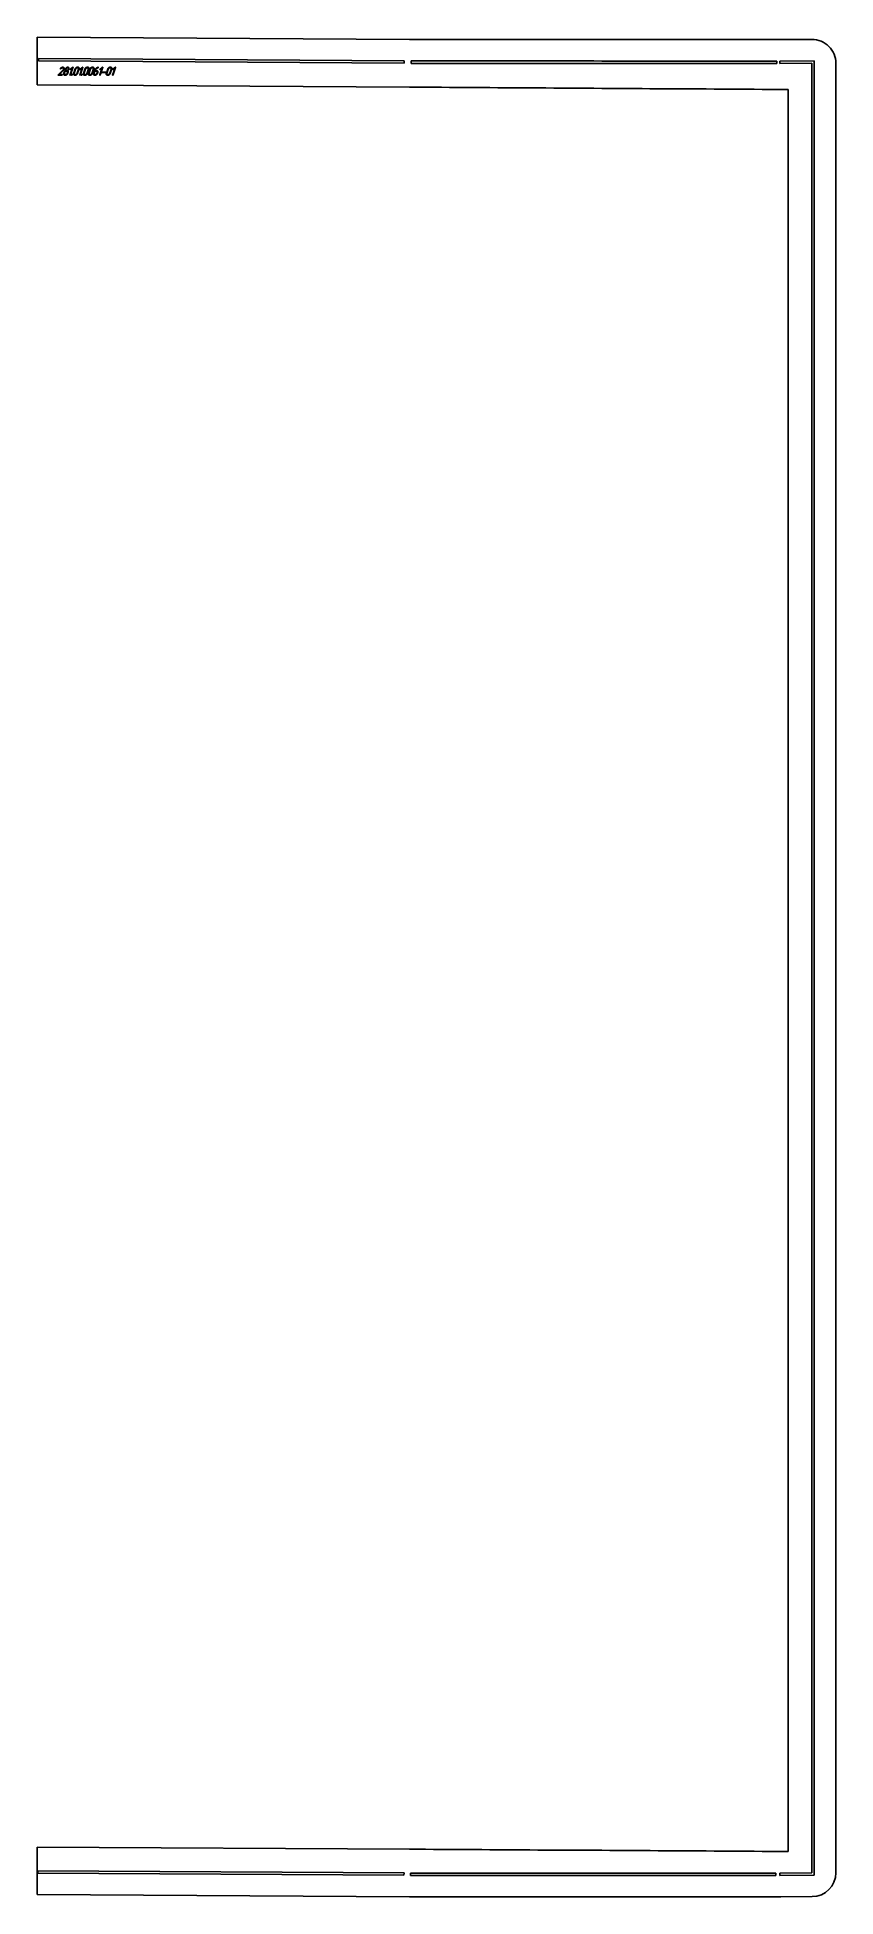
# Model space of a CAD drawing. Header units: millimetres. Extents: x 1062 to 2069, y 51 to 2396.
import ezdxf

# ---------------------------------------------------------------- set-up
doc = ezdxf.new("R2010")
doc.units = ezdxf.units.MM
doc.linetypes.add('K5LT_BASIC', pattern=[0])
doc.layers.add('Engraving', color=7, linetype='Continuous')

msp = doc.modelspace()

# ---------------------------------------------------------------- linework, layer by layer
at = {"color": 143, "linetype": 'K5LT_BASIC', "lineweight": 25, "true_color": 0x33acca}
for p, q in [((1061.9, 2395.8), (1531.6, 2392.8)), ((1061.9, 2365.8), (1061.9, 2395.8)), ((1531.6, 2392.8), (1541.7, 2392.8)), ((1541.7, 2392.8), (1551.8, 2392.8)), ((1541.7, 2392.8), (1541.7, 2392.8)), ((1551.8, 2392.8), (1561.9, 2392.8)), ((1551.8, 2392.8), (1551.8, 2392.8)), ((1561.9, 2392.8), (1572, 2392.8)), ((1572, 2392.8), (1582.1, 2392.8)), ((1996.6, 2392.7), (1582.1, 2392.8)), ((1996.6, 2392.7), (2039, 2392.9)), ((1996.6, 2392.7), (1996.6, 2392.7)), ((1061.9, 2335.8), (1061.9, 2365.8)), ((2069.2, 81.1), (2069.2, 2362.9)), ((1531.6, 2332.8), (1061.9, 2335.8)), ((1531.6, 2332.8), (1531.6, 2332.8)), ((1541.7, 2332.8), (1531.6, 2332.8)), ((1551.8, 2332.7), (1541.7, 2332.8)), ((1541.7, 2332.8), (1541.7, 2332.8)), ((1561.9, 2332.7), (1551.8, 2332.7)), ((1551.8, 2332.7), (1551.8, 2332.7)), ((1561.9, 2332.7), (1561.9, 2332.7)), ((1572, 2332.6), (1561.9, 2332.7)), ((1572, 2332.6), (1572, 2332.6)), ((1582.1, 2332.5), (1572, 2332.6)), ((1582.1, 2332.5), (1582.1, 2332.5)), ((1592.2, 2332.5), (1582.1, 2332.5)), ((1592.2, 2332.5), (1592.2, 2332.5)), ((1602.3, 2332.4), (1592.2, 2332.5)), ((1602.3, 2332.4), (1602.3, 2332.4)), ((1612.4, 2332.3), (1602.3, 2332.4)), ((1622.5, 2332.3), (1612.4, 2332.3)), ((1612.4, 2332.3), (1612.4, 2332.3)), ((1622.5, 2332.3), (1622.6, 2332.3)), ((1632.6, 2332.2), (1622.6, 2332.3)), ((1632.6, 2332.2), (1632.7, 2332.2)), ((1642.8, 2332.1), (1632.7, 2332.2)), ((1642.8, 2332.1), (1642.8, 2332.1)), ((1652.9, 2332.1), (1642.8, 2332.1)), ((1652.9, 2332.1), (1652.9, 2332.1)), ((1663, 2332), (1652.9, 2332.1)), ((1663, 2332), (1663, 2332)), ((1673.1, 2331.9), (1663, 2332)), ((1683.2, 2331.9), (1673.1, 2331.9)), ((1673.1, 2331.9), (1673.1, 2331.9)), ((1693.3, 2331.8), (1683.2, 2331.9)), ((1683.2, 2331.9), (1683.2, 2331.9)), ((1693.3, 2331.8), (1693.3, 2331.8)), ((1703.4, 2331.8), (1693.3, 2331.8)), ((1713.5, 2331.7), (1703.4, 2331.8)), ((1703.4, 2331.8), (1703.4, 2331.8)), ((1713.5, 2331.7), (1713.5, 2331.7)), ((1723.6, 2331.6), (1713.5, 2331.7)), ((1723.6, 2331.6), (1723.7, 2331.6)), ((1733.7, 2331.6), (1723.7, 2331.6)), ((1733.7, 2331.6), (1733.8, 2331.6)), ((1743.9, 2331.5), (1733.8, 2331.6)), ((1743.9, 2331.5), (1743.9, 2331.5)), ((1754, 2331.4), (1743.9, 2331.5)), ((1764.1, 2331.4), (1754, 2331.4)), ((1754, 2331.4), (1754, 2331.4)), ((1764.1, 2331.4), (1764.1, 2331.4)), ((1774.2, 2331.3), (1764.1, 2331.4)), ((1784.3, 2331.2), (1774.2, 2331.3)), ((1774.2, 2331.3), (1774.2, 2331.3)), ((1794.4, 2331.2), (1784.3, 2331.2)), ((1784.3, 2331.2), (1784.3, 2331.2)), ((1794.4, 2331.2), (1794.4, 2331.2)), ((1804.5, 2331.1), (1794.4, 2331.2)), ((1814.6, 2331.1), (1804.5, 2331.1)), ((1804.5, 2331.1), (1804.5, 2331.1)), ((1824.7, 2331), (1814.6, 2331.1)), ((1814.6, 2331.1), (1814.6, 2331.1)), ((1824.7, 2331), (1824.8, 2331)), ((1834.8, 2330.9), (1824.8, 2331)), ((1834.8, 2330.9), (1834.9, 2330.9)), ((1845, 2330.9), (1834.9, 2330.9)), ((1845, 2330.9), (1845, 2330.9)), ((1855.1, 2330.8), (1845, 2330.9)), ((1865.2, 2330.7), (1855.1, 2330.8)), ((1855.1, 2330.8), (1855.1, 2330.8)), ((1865.2, 2330.7), (1865.2, 2330.7)), ((1875.3, 2330.7), (1865.2, 2330.7)), ((1875.3, 2330.7), (1875.3, 2330.7)), ((1885.4, 2330.6), (1875.3, 2330.7)), ((1885.4, 2330.6), (1885.4, 2330.6)), ((1895.5, 2330.5), (1885.4, 2330.6)), ((1895.5, 2330.5), (1895.5, 2330.5)), ((1905.6, 2330.5), (1895.5, 2330.5)), ((1915.7, 2330.4), (1905.6, 2330.5)), ((1905.6, 2330.5), (1905.6, 2330.5)), ((1925.8, 2330.3), (1915.7, 2330.4)), ((1915.7, 2330.4), (1915.7, 2330.4)), ((1925.8, 2330.3), (1925.9, 2330.3)), ((1935.9, 2330.3), (1925.9, 2330.3)), ((1935.9, 2330.3), (1936, 2330.3)), ((1946.1, 2330.2), (1936, 2330.3)), ((1946.1, 2330.2), (1946.1, 2330.2)), ((1956.2, 2330.2), (1946.1, 2330.2)), ((1956.2, 2330.2), (1956.2, 2330.2)), ((1966.3, 2330.1), (1956.2, 2330.2)), ((1976.4, 2330), (1966.3, 2330.1)), ((1966.3, 2330.1), (1966.3, 2330.1)), ((1976.4, 2330), (1976.4, 2330)), ((1986.5, 2330), (1976.4, 2330)), ((1996.6, 2329.9), (1986.5, 2330)), ((1986.5, 2330), (1986.5, 2330)), ((1996.6, 2329.9), (1996.6, 2329.9)), ((2009.2, 2329.8), (1996.6, 2329.9)), ((2009.2, 108.1), (2009.2, 2329.8)), ((1061.9, 113.7), (1531.6, 110.9)), ((1061.9, 83.7), (1061.9, 113.7)), ((1531.6, 110.9), (1531.6, 110.9)), ((1531.6, 110.9), (1541.7, 110.9)), ((1541.7, 110.9), (1551.8, 110.8)), ((1541.7, 110.9), (1541.7, 110.9)), ((1551.8, 110.8), (1551.8, 110.8)), ((1551.8, 110.8), (1561.9, 110.7)), ((1561.9, 110.7), (1572, 110.7)), ((1561.9, 110.7), (1561.9, 110.7)), ((1572, 110.7), (1572, 110.7)), ((1572, 110.7), (1582.1, 110.6)), ((1582.1, 110.6), (1592.2, 110.6)), ((1582.1, 110.6), (1582.1, 110.6)), ((1592.2, 110.6), (1602.3, 110.5)), ((1592.2, 110.6), (1592.2, 110.6)), ((1602.3, 110.5), (1612.4, 110.4)), ((1602.3, 110.5), (1602.3, 110.5)), ((1612.4, 110.4), (1622.5, 110.4)), ((1612.4, 110.4), (1612.4, 110.4)), ((1622.6, 110.4), (1622.5, 110.4)), ((1622.6, 110.4), (1632.6, 110.3)), ((1632.7, 110.3), (1632.6, 110.3)), ((1632.7, 110.3), (1642.8, 110.3)), ((1642.8, 110.3), (1652.9, 110.2)), ((1642.8, 110.3), (1642.8, 110.3)), ((1652.9, 110.2), (1652.9, 110.2)), ((1652.9, 110.2), (1663, 110.1)), ((1663, 110.1), (1673.1, 110.1)), ((1663, 110.1), (1663, 110.1)), ((1673.1, 110.1), (1683.2, 110)), ((1673.1, 110.1), (1673.1, 110.1)), ((1683.2, 110), (1683.2, 110)), ((1683.2, 110), (1693.3, 109.9)), ((1693.3, 109.9), (1693.3, 109.9)), ((1693.3, 109.9), (1703.4, 109.9)), ((1703.4, 109.9), (1713.5, 109.8)), ((1703.4, 109.9), (1703.4, 109.9)), ((1713.5, 109.8), (1713.5, 109.8)), ((1713.5, 109.8), (1723.6, 109.8)), ((1723.7, 109.8), (1723.6, 109.8)), ((1723.7, 109.8), (1733.7, 109.7)), ((1733.8, 109.7), (1733.7, 109.7)), ((1733.8, 109.7), (1743.9, 109.6)), ((1743.9, 109.6), (1743.9, 109.6)), ((1743.9, 109.6), (1754, 109.6)), ((1754, 109.6), (1764.1, 109.5)), ((1754, 109.6), (1754, 109.6)), ((1764.1, 109.5), (1774.2, 109.5)), ((1764.1, 109.5), (1764.1, 109.5)), ((1774.2, 109.5), (1774.2, 109.5)), ((1774.2, 109.5), (1784.3, 109.4)), ((1784.3, 109.4), (1784.3, 109.4)), ((1784.3, 109.4), (1794.4, 109.3)), ((1794.4, 109.3), (1804.5, 109.3)), ((1794.4, 109.3), (1794.4, 109.3)), ((1804.5, 109.3), (1804.5, 109.3)), ((1804.5, 109.3), (1814.6, 109.2)), ((1814.6, 109.2), (1824.7, 109.2)), ((1814.6, 109.2), (1814.6, 109.2)), ((1824.8, 109.2), (1824.7, 109.2)), ((1824.8, 109.2), (1834.8, 109.1)), ((1834.9, 109.1), (1834.8, 109.1)), ((1834.9, 109.1), (1845, 109)), ((1845, 109), (1855.1, 109)), ((1845, 109), (1845, 109)), ((1855.1, 109), (1855.1, 109)), ((1855.1, 109), (1865.2, 108.9)), ((1865.2, 108.9), (1865.2, 108.9)), ((1865.2, 108.9), (1875.3, 108.9)), ((1875.3, 108.9), (1875.3, 108.9)), ((1875.3, 108.9), (1885.4, 108.8)), ((1885.4, 108.8), (1885.4, 108.8)), ((1885.4, 108.8), (1895.5, 108.7)), ((1895.5, 108.7), (1905.6, 108.7)), ((1895.5, 108.7), (1895.5, 108.7)), ((1905.6, 108.7), (1905.6, 108.7)), ((1905.6, 108.7), (1915.7, 108.6)), ((1915.7, 108.6), (1925.8, 108.6)), ((1915.7, 108.6), (1915.7, 108.6)), ((1925.9, 108.6), (1925.8, 108.6)), ((1925.9, 108.6), (1935.9, 108.5)), ((1936, 108.5), (1935.9, 108.5)), ((1936, 108.5), (1946.1, 108.4)), ((1946.1, 108.4), (1956.2, 108.4)), ((1946.1, 108.4), (1946.1, 108.4)), ((1956.2, 108.4), (1966.3, 108.3)), ((1956.2, 108.4), (1956.2, 108.4)), ((1966.3, 108.3), (1966.3, 108.3)), ((1966.3, 108.3), (1976.4, 108.2)), ((1976.4, 108.2), (1976.4, 108.2)), ((1976.4, 108.2), (1986.5, 108.2)), ((1986.5, 108.2), (1996.6, 108.1)), ((1986.5, 108.2), (1986.5, 108.2)), ((1996.6, 108.1), (1996.6, 108.1)), ((1996.6, 108.1), (2009.2, 108.1)), ((1061.9, 53.7), (1061.9, 83.7)), ((1531.6, 50.9), (1061.9, 53.7)), ((1531.6, 50.9), (1531.6, 50.9)), ((1541.7, 50.9), (1531.6, 50.9)), ((1531.6, 50.9), (1531.6, 50.9)), ((1541.7, 50.9), (1541.7, 50.9)), ((1551.8, 50.9), (1541.7, 50.9)), ((1561.9, 50.9), (1551.8, 50.9)), ((1551.8, 50.9), (1551.8, 50.9)), ((1561.9, 50.9), (1561.9, 50.9)), ((1572, 50.9), (1561.9, 50.9)), ((1572, 50.9), (1572, 50.9)), ((1582.1, 50.9), (1572, 50.9)), ((1582.1, 50.9), (1582.1, 50.9)), ((1592.2, 50.9), (1582.1, 50.9)), ((1602.3, 50.9), (1592.2, 50.9)), ((1592.2, 50.9), (1592.2, 50.9)), ((1602.3, 50.9), (1602.3, 50.9)), ((1612.4, 50.9), (1602.3, 50.9)), ((1622.5, 50.9), (1612.4, 50.9)), ((1612.4, 50.9), (1612.4, 50.9)), ((1622.6, 50.9), (1622.5, 50.9)), ((1632.6, 50.9), (1622.6, 50.9)), ((1632.7, 50.9), (1632.6, 50.9)), ((1642.8, 50.9), (1632.7, 50.9)), ((1652.9, 50.9), (1642.8, 50.9)), ((1642.8, 50.9), (1642.8, 50.9)), ((1663, 50.9), (1652.9, 50.9)), ((1652.9, 50.9), (1652.9, 50.9)), ((1663, 50.9), (1663, 50.9)), ((1673.1, 50.9), (1663, 50.9)), ((1673.1, 50.9), (1673.1, 50.9)), ((1683.2, 50.9), (1673.1, 50.9)), ((1693.3, 50.9), (1683.2, 50.9)), ((1683.2, 50.9), (1683.2, 50.9)), ((1693.3, 50.9), (1693.3, 50.9)), ((1703.4, 50.9), (1693.3, 50.9)), ((1713.5, 50.9), (1703.4, 50.9)), ((1703.4, 50.9), (1703.4, 50.9)), ((1713.5, 50.9), (1713.5, 50.9)), ((1723.6, 50.9), (1713.5, 50.9)), ((1723.7, 50.9), (1723.6, 50.9)), ((1733.7, 50.9), (1723.7, 50.9)), ((1733.8, 50.9), (1733.7, 50.9)), ((1743.9, 50.9), (1733.8, 50.9)), ((1754, 50.9), (1743.9, 50.9)), ((1743.9, 50.9), (1743.9, 50.9)), ((1754, 50.9), (1754, 50.9)), ((1764.1, 50.9), (1754, 50.9)), ((1764.1, 50.9), (1764.1, 50.9)), ((1774.2, 50.9), (1764.1, 50.9)), ((1784.3, 50.9), (1774.2, 50.9)), ((1774.2, 50.9), (1774.2, 50.9)), ((1784.3, 50.9), (1784.3, 50.9)), ((1794.4, 50.9), (1784.3, 50.9)), ((1804.5, 50.9), (1794.4, 50.9)), ((1794.4, 50.9), (1794.4, 50.9)), ((1804.5, 50.9), (1804.5, 50.9)), ((1814.6, 50.9), (1804.5, 50.9)), ((1814.6, 50.9), (1814.6, 50.9)), ((1824.7, 50.9), (1814.6, 50.9)), ((1824.8, 50.9), (1824.7, 50.9)), ((1834.8, 50.9), (1824.8, 50.9)), ((1834.9, 50.9), (1834.8, 50.9)), ((1845, 50.9), (1834.9, 50.9)), ((1845, 50.9), (1845, 50.9)), ((1855.1, 50.9), (1845, 50.9)), ((1865.2, 50.9), (1855.1, 50.9)), ((1855.1, 50.9), (1855.1, 50.9)), ((1875.3, 50.9), (1865.2, 50.9)), ((1865.2, 50.9), (1865.2, 50.9)), ((1875.3, 50.9), (1875.3, 50.9)), ((1885.4, 50.9), (1875.3, 50.9)), ((1895.5, 50.9), (1885.4, 50.9)), ((1885.4, 50.9), (1885.4, 50.9)), ((1905.6, 50.9), (1895.5, 50.9)), ((1895.5, 50.9), (1895.5, 50.9)), ((1915.7, 50.9), (1905.6, 50.9)), ((1905.6, 50.9), (1905.6, 50.9)), ((1925.8, 50.9), (1915.7, 50.9)), ((1915.7, 50.9), (1915.7, 50.9)), ((1925.9, 50.9), (1925.8, 50.9)), ((1935.9, 50.9), (1925.9, 50.9)), ((1936, 50.9), (1935.9, 50.9)), ((1946.1, 50.9), (1936, 50.9)), ((1956.2, 50.9), (1946.1, 50.9)), ((1946.1, 50.9), (1946.1, 50.9)), ((1966.3, 50.9), (1956.2, 50.9)), ((1956.2, 50.9), (1956.2, 50.9)), ((1976.4, 50.9), (1966.3, 50.9)), ((1966.3, 50.9), (1966.3, 50.9)), ((1986.5, 50.9), (1976.4, 50.9)), ((1976.4, 50.9), (1976.4, 50.9)), ((1986.5, 50.9), (1986.5, 50.9)), ((1996.6, 50.9), (1986.5, 50.9)), ((1998.9, 50.9), (1996.6, 50.9)), ((1996.6, 50.9), (1996.6, 50.9)), ((1999.7, 50.9), (1998.9, 50.9)), ((2039.3, 51.1), (1999.7, 50.9))]:
    msp.add_line(p, q, dxfattribs=at)
for centre, major_axis, start_param, end_param in [((2039.2, 2362.9), (0, 30), 4.712389, 6.288726), ((2039.2, 81.1), (0, -30), 0.005869, 1.570796)]:
    msp.add_ellipse(centre, major_axis=major_axis, ratio=0.999999, start_param=start_param, end_param=end_param, dxfattribs=at)
at = {"layer": 'Engraving', "color": 143, "linetype": 'K5LT_BASIC', "lineweight": 25, "true_color": 0x33acca}
for p, q in [((1524.6, 2365.9), (1063.4, 2368.8)), ((1063.4, 2368.8), (1063.4, 2365.8)), ((1063.4, 2365.8), (1524.6, 2362.9)), ((1524.6, 2362.9), (1524.6, 2365.9)), ((1533.6, 2365.8), (1533.6, 2362.8)), ((1533.6, 2365.8), (1541.7, 2365.8)), ((1533.6, 2362.8), (1541.7, 2362.8)), ((1533.6, 2362.8), (1533.6, 2362.8)), ((1551.8, 2365.8), (1541.7, 2365.8)), ((1541.7, 2365.8), (1541.7, 2365.8)), ((1541.7, 2362.8), (1551.8, 2362.8)), ((1541.7, 2362.8), (1541.7, 2362.8)), ((1551.8, 2365.8), (1551.8, 2365.8)), ((1561.9, 2365.8), (1551.8, 2365.8)), ((1551.8, 2362.8), (1561.9, 2362.8)), ((1551.8, 2362.8), (1551.8, 2362.8)), ((1561.9, 2365.8), (1561.9, 2365.8)), ((1572, 2365.8), (1561.9, 2365.8)), ((1561.9, 2362.8), (1572, 2362.8)), ((1561.9, 2362.8), (1561.9, 2362.8)), ((1572, 2365.8), (1572, 2365.8)), ((1582.1, 2365.8), (1572, 2365.8)), ((1572, 2362.8), (1582.1, 2362.8)), ((1572, 2362.8), (1572, 2362.8)), ((1592.2, 2365.8), (1582.1, 2365.8)), ((1582.1, 2365.8), (1582.1, 2365.8)), ((1582.1, 2362.8), (1582.1, 2362.8)), ((1592.2, 2362.8), (1582.1, 2362.8)), ((1592.2, 2365.8), (1592.2, 2365.8)), ((1602.3, 2365.8), (1592.2, 2365.8)), ((1592.2, 2362.8), (1602.3, 2362.8)), ((1602.3, 2365.8), (1602.3, 2365.8)), ((1612.4, 2365.8), (1602.3, 2365.8)), ((1602.3, 2362.8), (1612.4, 2362.8)), ((1612.4, 2365.8), (1612.4, 2365.8)), ((1622.5, 2365.8), (1612.4, 2365.8)), ((1612.4, 2362.8), (1622.5, 2362.8)), ((1612.4, 2362.8), (1612.4, 2362.8)), ((1622.5, 2365.8), (1622.6, 2365.8)), ((1622.6, 2362.8), (1622.5, 2362.8)), ((1632.6, 2365.8), (1622.6, 2365.8)), ((1622.6, 2362.8), (1632.7, 2362.8)), ((1632.6, 2365.8), (1632.7, 2365.8)), ((1642.8, 2365.8), (1632.7, 2365.8)), ((1632.7, 2362.8), (1642.8, 2362.8)), ((1652.9, 2365.8), (1642.8, 2365.8)), ((1642.8, 2365.8), (1642.8, 2365.8)), ((1642.8, 2362.8), (1652.9, 2362.8)), ((1642.8, 2362.8), (1642.8, 2362.8)), ((1652.9, 2365.8), (1652.9, 2365.8)), ((1663, 2365.8), (1652.9, 2365.8)), ((1652.9, 2362.8), (1663, 2362.8)), ((1652.9, 2362.8), (1652.9, 2362.8)), ((1663, 2365.8), (1663, 2365.8)), ((1673.1, 2365.8), (1663, 2365.8)), ((1663, 2362.8), (1673.1, 2362.8)), ((1663, 2362.8), (1663, 2362.8)), ((1683.2, 2365.8), (1673.1, 2365.8)), ((1673.1, 2365.8), (1673.1, 2365.8)), ((1683.2, 2362.8), (1673.1, 2362.8)), ((1683.2, 2365.8), (1683.2, 2365.8)), ((1693.3, 2365.8), (1683.2, 2365.8)), ((1683.2, 2362.8), (1693.3, 2362.8)), ((1703.4, 2365.8), (1693.3, 2365.8)), ((1693.3, 2365.8), (1693.3, 2365.8)), ((1693.3, 2362.8), (1703.4, 2362.8)), ((1703.4, 2365.8), (1703.4, 2365.8)), ((1713.5, 2365.8), (1703.4, 2365.8)), ((1703.4, 2362.8), (1713.5, 2362.8)), ((1703.4, 2362.8), (1703.4, 2362.8)), ((1723.6, 2365.8), (1713.5, 2365.8)), ((1713.5, 2365.8), (1713.5, 2365.8)), ((1713.5, 2362.8), (1723.6, 2362.8)), ((1713.5, 2362.8), (1713.5, 2362.8)), ((1723.6, 2365.8), (1723.7, 2365.8)), ((1723.7, 2362.8), (1723.6, 2362.8)), ((1733.7, 2365.8), (1723.7, 2365.8)), ((1723.7, 2362.8), (1733.7, 2362.8)), ((1733.7, 2365.8), (1733.8, 2365.8)), ((1733.8, 2362.8), (1733.7, 2362.8)), ((1743.9, 2365.8), (1733.8, 2365.8)), ((1733.8, 2362.8), (1743.9, 2362.8)), ((1754, 2365.8), (1743.9, 2365.8)), ((1743.9, 2365.8), (1743.9, 2365.8)), ((1743.9, 2362.8), (1754, 2362.8)), ((1743.9, 2362.8), (1743.9, 2362.8)), ((1754, 2365.8), (1754, 2365.8)), ((1764.1, 2365.8), (1754, 2365.8)), ((1754, 2362.8), (1754, 2362.8)), ((1754, 2362.8), (1764.1, 2362.8)), ((1774.2, 2365.7), (1764.1, 2365.8)), ((1764.1, 2365.8), (1764.1, 2365.8)), ((1764.1, 2362.8), (1774.2, 2362.7)), ((1764.1, 2362.8), (1764.1, 2362.8)), ((1774.2, 2365.7), (1774.2, 2365.7)), ((1784.3, 2365.7), (1774.2, 2365.7)), ((1774.2, 2362.7), (1784.3, 2362.7)), ((1794.4, 2365.7), (1784.3, 2365.7)), ((1784.3, 2365.7), (1784.3, 2365.7)), ((1784.3, 2362.7), (1794.4, 2362.7)), ((1784.3, 2362.7), (1784.3, 2362.7)), ((1794.4, 2365.7), (1794.4, 2365.7)), ((1804.5, 2365.7), (1794.4, 2365.7)), ((1794.4, 2362.7), (1804.5, 2362.7)), ((1794.4, 2362.7), (1794.4, 2362.7)), ((1804.5, 2365.7), (1804.5, 2365.7)), ((1814.6, 2365.7), (1804.5, 2365.7)), ((1804.5, 2362.7), (1814.6, 2362.7)), ((1804.5, 2362.7), (1804.5, 2362.7)), ((1814.6, 2365.7), (1814.6, 2365.7)), ((1824.7, 2365.7), (1814.6, 2365.7)), ((1814.6, 2362.7), (1824.7, 2362.7)), ((1814.6, 2362.7), (1814.6, 2362.7)), ((1824.7, 2365.7), (1824.8, 2365.7)), ((1824.7, 2362.7), (1824.8, 2362.7)), ((1834.8, 2365.7), (1824.8, 2365.7)), ((1824.8, 2362.7), (1834.8, 2362.7)), ((1834.8, 2365.7), (1834.9, 2365.7)), ((1834.9, 2362.7), (1834.8, 2362.7)), ((1845, 2365.7), (1834.9, 2365.7)), ((1834.9, 2362.7), (1845, 2362.7)), ((1845, 2365.7), (1845, 2365.7)), ((1855.1, 2365.7), (1845, 2365.7)), ((1845, 2362.7), (1845, 2362.7)), ((1845, 2362.7), (1855.1, 2362.7)), ((1865.2, 2365.7), (1855.1, 2365.7)), ((1855.1, 2365.7), (1855.1, 2365.7)), ((1855.1, 2362.7), (1865.2, 2362.7)), ((1855.1, 2362.7), (1855.1, 2362.7)), ((1865.2, 2365.7), (1865.2, 2365.7)), ((1875.3, 2365.7), (1865.2, 2365.7)), ((1865.2, 2362.7), (1865.2, 2362.7)), ((1865.2, 2362.7), (1875.3, 2362.7)), ((1875.3, 2365.7), (1875.3, 2365.7)), ((1885.4, 2365.7), (1875.3, 2365.7)), ((1875.3, 2362.7), (1875.3, 2362.7)), ((1875.3, 2362.7), (1885.4, 2362.7)), ((1895.5, 2365.7), (1885.4, 2365.7)), ((1885.4, 2365.7), (1885.4, 2365.7)), ((1885.4, 2362.7), (1885.4, 2362.7)), ((1885.4, 2362.7), (1895.5, 2362.7)), ((1905.6, 2365.7), (1895.5, 2365.7)), ((1895.5, 2365.7), (1895.5, 2365.7)), ((1895.5, 2362.7), (1905.6, 2362.7)), ((1895.5, 2362.7), (1895.5, 2362.7)), ((1905.6, 2365.7), (1905.6, 2365.7)), ((1915.7, 2365.7), (1905.6, 2365.7)), ((1905.6, 2362.7), (1915.7, 2362.7)), ((1905.6, 2362.7), (1905.6, 2362.7)), ((1925.8, 2365.7), (1915.7, 2365.7)), ((1915.7, 2365.7), (1915.7, 2365.7)), ((1915.7, 2362.7), (1925.8, 2362.7)), ((1915.7, 2362.7), (1915.7, 2362.7)), ((1925.8, 2365.7), (1925.9, 2365.7)), ((1925.9, 2362.7), (1925.8, 2362.7)), ((1935.9, 2365.7), (1925.9, 2365.7)), ((1925.9, 2362.7), (1935.9, 2362.7)), ((1935.9, 2365.7), (1936, 2365.7)), ((1936, 2362.7), (1935.9, 2362.7)), ((1946.1, 2365.7), (1936, 2365.7)), ((1936, 2362.7), (1946.1, 2362.7)), ((1946.1, 2365.7), (1946.1, 2365.7)), ((1956.2, 2365.7), (1946.1, 2365.7)), ((1946.1, 2362.7), (1956.2, 2362.7)), ((1946.1, 2362.7), (1946.1, 2362.7)), ((1956.2, 2365.7), (1956.2, 2365.7)), ((1966.3, 2365.7), (1956.2, 2365.7)), ((1956.2, 2362.7), (1966.3, 2362.7)), ((1956.2, 2362.7), (1956.2, 2362.7)), ((1966.3, 2365.7), (1966.3, 2365.7)), ((1976.4, 2365.7), (1966.3, 2365.7)), ((1966.3, 2362.7), (1976.4, 2362.7)), ((1966.3, 2362.7), (1966.3, 2362.7)), ((1976.4, 2365.7), (1976.4, 2365.7)), ((1986.5, 2365.7), (1976.4, 2365.7)), ((1976.4, 2362.7), (1986.5, 2362.7)), ((1976.4, 2362.7), (1976.4, 2362.7)), ((1986.5, 2365.7), (1986.5, 2365.7)), ((1994.6, 2365.7), (1986.5, 2365.7)), ((1994.6, 2362.7), (1986.5, 2362.7)), ((1986.5, 2362.7), (1986.5, 2362.7)), ((1994.6, 2362.7), (1994.6, 2365.7)), ((2041.8, 2365.9), (1998.6, 2365.7)), ((1998.6, 2365.7), (1998.6, 2362.7)), ((1998.6, 2362.7), (2038.8, 2362.9)), ((2038.8, 2362.9), (2038.8, 81.1)), ((2041.8, 78.2), (2041.8, 2365.9)), ((1524.6, 81), (1062.9, 83.7)), ((1062.9, 80.7), (1062.9, 83.7)), ((1062.9, 80.7), (1524.5, 78)), ((1524.5, 78), (1524.6, 81)), ((1532.9, 80.9), (1541.7, 80.9)), ((1532.9, 80.9), (1532.9, 77.9)), ((1532.9, 77.9), (1541.7, 77.9)), ((1541.7, 80.9), (1541.7, 80.9)), ((1551.8, 80.9), (1541.7, 80.9)), ((1541.7, 77.9), (1551.8, 77.9)), ((1551.8, 80.9), (1551.8, 80.9)), ((1561.9, 80.9), (1551.8, 80.9)), ((1551.8, 77.9), (1561.9, 77.9)), ((1572, 80.9), (1561.9, 80.9)), ((1561.9, 80.9), (1561.9, 80.9)), ((1561.9, 77.9), (1572, 77.9)), ((1572, 80.9), (1572, 80.9)), ((1582.1, 80.9), (1572, 80.9)), ((1572, 77.9), (1582.1, 77.9)), ((1572, 77.9), (1572, 77.9)), ((1582.1, 80.9), (1582.1, 80.9)), ((1592.2, 80.9), (1582.1, 80.9)), ((1582.1, 77.9), (1592.2, 77.9)), ((1582.1, 77.9), (1582.1, 77.9)), ((1602.3, 80.9), (1592.2, 80.9)), ((1592.2, 80.9), (1592.2, 80.9)), ((1592.2, 77.9), (1602.3, 77.9)), ((1592.2, 77.9), (1592.2, 77.9)), ((1602.3, 80.9), (1602.3, 80.9)), ((1612.4, 80.9), (1602.3, 80.9)), ((1602.3, 77.9), (1612.4, 77.9)), ((1602.3, 77.9), (1602.3, 77.9)), ((1612.4, 80.9), (1612.4, 80.9)), ((1622.5, 80.9), (1612.4, 80.9)), ((1612.4, 77.9), (1622.5, 77.9)), ((1612.4, 77.9), (1612.4, 77.9)), ((1622.5, 80.9), (1622.6, 80.9)), ((1622.6, 77.9), (1622.5, 77.9)), ((1632.6, 80.9), (1622.6, 80.9)), ((1622.6, 77.9), (1632.6, 77.9)), ((1632.6, 80.9), (1632.7, 80.9)), ((1632.6, 77.9), (1632.7, 77.9)), ((1642.8, 80.9), (1632.7, 80.9)), ((1632.7, 77.9), (1642.8, 77.9)), ((1642.8, 80.9), (1642.8, 80.9)), ((1652.9, 80.9), (1642.8, 80.9)), ((1642.8, 77.9), (1652.9, 77.9)), ((1642.8, 77.9), (1642.8, 77.9)), ((1663, 80.9), (1652.9, 80.9)), ((1652.9, 80.9), (1652.9, 80.9)), ((1652.9, 77.9), (1663, 77.9)), ((1652.9, 77.9), (1652.9, 77.9)), ((1663, 80.9), (1663, 80.9)), ((1673.1, 80.9), (1663, 80.9)), ((1663, 77.9), (1673.1, 77.9)), ((1663, 77.9), (1663, 77.9)), ((1683.2, 80.9), (1673.1, 80.9)), ((1673.1, 80.9), (1673.1, 80.9)), ((1673.1, 77.9), (1683.2, 77.9)), ((1673.1, 77.9), (1673.1, 77.9)), ((1693.3, 80.9), (1683.2, 80.9)), ((1683.2, 80.9), (1683.2, 80.9)), ((1683.2, 77.9), (1683.2, 77.9)), ((1683.2, 77.9), (1693.3, 77.9)), ((1703.4, 80.9), (1693.3, 80.9)), ((1693.3, 80.9), (1693.3, 80.9)), ((1693.3, 77.9), (1703.4, 77.9)), ((1693.3, 77.9), (1693.3, 77.9)), ((1703.4, 80.9), (1703.4, 80.9)), ((1713.5, 80.9), (1703.4, 80.9)), ((1703.4, 77.9), (1713.5, 77.9)), ((1703.4, 77.9), (1703.4, 77.9)), ((1723.6, 80.9), (1713.5, 80.9)), ((1713.5, 80.9), (1713.5, 80.9)), ((1713.5, 77.9), (1723.6, 77.9)), ((1713.5, 77.9), (1713.5, 77.9)), ((1723.6, 80.9), (1723.7, 80.9)), ((1723.7, 77.9), (1723.6, 77.9)), ((1733.7, 80.9), (1723.7, 80.9)), ((1723.7, 77.9), (1733.7, 77.9)), ((1733.7, 80.9), (1733.8, 80.9)), ((1733.8, 77.9), (1733.7, 77.9)), ((1743.9, 80.9), (1733.8, 80.9)), ((1733.8, 77.9), (1743.9, 77.9)), ((1743.9, 80.9), (1743.9, 80.9)), ((1754, 80.9), (1743.9, 80.9)), ((1743.9, 77.9), (1743.9, 77.9)), ((1743.9, 77.9), (1754, 77.9)), ((1764.1, 80.9), (1754, 80.9)), ((1754, 80.9), (1754, 80.9)), ((1754, 77.9), (1764.1, 77.9)), ((1754, 77.9), (1754, 77.9)), ((1764.1, 80.9), (1764.1, 80.9)), ((1774.2, 80.9), (1764.1, 80.9)), ((1764.1, 77.9), (1764.1, 77.9)), ((1764.1, 77.9), (1774.2, 77.9)), ((1784.3, 80.9), (1774.2, 80.9)), ((1774.2, 80.9), (1774.2, 80.9)), ((1774.2, 77.9), (1784.3, 77.9)), ((1774.2, 77.9), (1774.2, 77.9)), ((1794.4, 80.9), (1784.3, 80.9)), ((1784.3, 80.9), (1784.3, 80.9)), ((1784.3, 77.9), (1794.4, 77.9)), ((1784.3, 77.9), (1784.3, 77.9)), ((1804.5, 80.9), (1794.4, 80.9)), ((1794.4, 80.9), (1794.4, 80.9)), ((1794.4, 77.9), (1794.4, 77.9)), ((1794.4, 77.9), (1804.5, 77.9)), ((1814.6, 80.9), (1804.5, 80.9)), ((1804.5, 80.9), (1804.5, 80.9)), ((1804.5, 77.9), (1804.5, 77.9)), ((1804.5, 77.9), (1814.6, 77.9)), ((1824.7, 80.9), (1814.6, 80.9)), ((1814.6, 80.9), (1814.6, 80.9)), ((1814.6, 77.9), (1824.7, 77.9)), ((1814.6, 77.9), (1814.6, 77.9)), ((1824.7, 80.9), (1824.8, 80.9)), ((1824.8, 77.9), (1824.7, 77.9)), ((1834.8, 80.9), (1824.8, 80.9)), ((1824.8, 77.9), (1834.8, 77.9)), ((1834.8, 80.9), (1834.9, 80.9)), ((1834.9, 77.9), (1834.8, 77.9)), ((1845, 80.9), (1834.9, 80.9)), ((1834.9, 77.9), (1845, 77.9)), ((1855.1, 80.9), (1845, 80.9)), ((1845, 80.9), (1845, 80.9)), ((1845, 77.9), (1845, 77.9)), ((1845, 77.9), (1855.1, 77.9)), ((1855.1, 80.9), (1855.1, 80.9)), ((1865.2, 80.9), (1855.1, 80.9)), ((1855.1, 77.9), (1865.2, 77.9)), ((1855.1, 77.9), (1855.1, 77.9)), ((1875.3, 80.9), (1865.2, 80.9)), ((1865.2, 80.9), (1865.2, 80.9)), ((1865.2, 77.9), (1865.2, 77.9)), ((1865.2, 77.9), (1875.3, 77.9)), ((1885.4, 80.9), (1875.3, 80.9)), ((1875.3, 80.9), (1875.3, 80.9)), ((1875.3, 77.9), (1875.3, 77.9)), ((1875.3, 77.9), (1885.4, 77.9)), ((1895.5, 80.9), (1885.4, 80.9)), ((1885.4, 80.9), (1885.4, 80.9)), ((1885.4, 77.9), (1895.5, 77.9)), ((1885.4, 77.9), (1885.4, 77.9)), ((1905.6, 80.9), (1895.5, 80.9)), ((1895.5, 80.9), (1895.5, 80.9)), ((1895.5, 77.9), (1905.6, 77.9)), ((1895.5, 77.9), (1895.5, 77.9)), ((1915.7, 80.9), (1905.6, 80.9)), ((1905.6, 80.9), (1905.6, 80.9)), ((1905.6, 77.9), (1905.6, 77.9)), ((1905.6, 77.9), (1915.7, 77.9)), ((1915.7, 80.9), (1915.7, 80.9)), ((1925.8, 80.9), (1915.7, 80.9)), ((1915.7, 77.9), (1925.8, 77.9)), ((1915.7, 77.9), (1915.7, 77.9)), ((1925.8, 80.9), (1925.9, 80.9)), ((1925.9, 77.9), (1925.8, 77.9)), ((1935.9, 80.9), (1925.9, 80.9)), ((1925.9, 77.9), (1935.9, 77.9)), ((1935.9, 80.9), (1936, 80.9)), ((1936, 77.9), (1935.9, 77.9)), ((1946.1, 80.9), (1936, 80.9)), ((1936, 77.9), (1946.1, 77.9)), ((1956.2, 80.9), (1946.1, 80.9)), ((1946.1, 80.9), (1946.1, 80.9)), ((1946.1, 77.9), (1946.1, 77.9)), ((1946.1, 77.9), (1956.2, 77.9)), ((1966.3, 80.9), (1956.2, 80.9)), ((1956.2, 80.9), (1956.2, 80.9)), ((1956.2, 77.9), (1966.3, 77.9)), ((1956.2, 77.9), (1956.2, 77.9)), ((1966.3, 80.9), (1966.3, 80.9)), ((1976.4, 80.9), (1966.3, 80.9)), ((1966.3, 77.9), (1966.3, 77.9)), ((1966.3, 77.9), (1976.4, 77.9)), ((1986.5, 80.9), (1976.4, 80.9)), ((1976.4, 80.9), (1976.4, 80.9)), ((1976.4, 77.9), (1986.5, 77.9)), ((1976.4, 77.9), (1976.4, 77.9)), ((1986.5, 80.9), (1986.5, 80.9)), ((1993.5, 80.9), (1986.5, 80.9)), ((1993.5, 77.9), (1986.5, 77.9)), ((1986.5, 77.9), (1986.5, 77.9)), ((1993.5, 77.9), (1993.5, 80.9)), ((2038.8, 81.1), (1998.6, 80.9)), ((1998.6, 80.9), (1998.6, 77.9)), ((1998.6, 77.9), (2041.8, 78.2))]:
    msp.add_line(p, q, dxfattribs=at)
for points, knots in [([(1092.9, 2347.9), (1090.8, 2347.9), (1088.6, 2347.9), (1088.5, 2347.9), (1088.4, 2348.1), (1088.4, 2348.2), (1088.4, 2348.3), (1088.5, 2348.4), (1088.5, 2348.5), (1091.5, 2351.4), (1094.4, 2354.4), (1094.6, 2354.5), (1094.7, 2354.7), (1094.8, 2354.8), (1094.9, 2354.9), (1095, 2355.2), (1095.1, 2355.5), (1095.4, 2356.2), (1095, 2356.7), (1094.8, 2356.9), (1094.5, 2357), (1094.2, 2357.2), (1093.8, 2357.2), (1093.3, 2357.2), (1092.8, 2356.9), (1092.3, 2356.6), (1091.8, 2356), (1091.7, 2355.9), (1091.6, 2355.8), (1091.5, 2355.8), (1091.4, 2355.7), (1091.3, 2355.7), (1091.2, 2355.8), (1091.1, 2355.9), (1091.2, 2356.1), (1091.2, 2356.1), (1091.2, 2356.2), (1091.8, 2357.1), (1092.6, 2357.5), (1093.3, 2357.9), (1094, 2357.9), (1095.1, 2357.9), (1095.6, 2357.2), (1096.2, 2356.5), (1095.9, 2355.5), (1095.7, 2355.1), (1095.5, 2354.8), (1095.3, 2354.4), (1094.9, 2354), (1092.2, 2351.3), (1089.5, 2348.7), (1091.3, 2348.7), (1093.1, 2348.7), (1093.3, 2348.7), (1093.3, 2348.5), (1093.4, 2348.4), (1093.4, 2348.3), (1093.3, 2348.2), (1093.2, 2348.1), (1093.1, 2347.9), (1092.9, 2347.9)], [0, 0, 0, 3.047826, 3.047826, 3.226196, 3.226196, 3.425035, 3.425035, 3.570989, 3.570989, 9.561221, 9.561221, 9.825724, 9.825724, 10.050668, 10.050668, 10.473601, 10.473601, 11.396415, 11.396415, 11.832946, 11.832946, 12.317549, 12.317549, 13.072233, 13.072233, 14.062635, 14.062635, 14.240973, 14.240973, 14.40613, 14.40613, 14.588981, 14.588981, 14.779051, 14.779051, 14.881829, 14.881829, 16.249197, 16.249197, 17.325971, 17.325971, 18.610175, 18.610175, 19.935785, 19.935785, 20.483021, 20.483021, 21.195978, 21.195978, 26.62229, 26.62229, 29.191003, 29.191003, 29.365522, 29.365522, 29.547183, 29.547183, 29.763638, 29.763638, 30, 30, 30]), ([(1100.3, 2350.1), (1100, 2349.2), (1099.2, 2348.6), (1098.4, 2347.9), (1097.5, 2347.9), (1097.1, 2347.9), (1096.8, 2347.9), (1095.9, 2347.9), (1095.5, 2348.6), (1095, 2349.2), (1095.4, 2350.1), (1095.6, 2350.8), (1095.8, 2351.5), (1096, 2352), (1096.5, 2352.5), (1097, 2353), (1097.6, 2353.4), (1097.4, 2353.7), (1097.3, 2354.1), (1097.2, 2354.5), (1097.4, 2355), (1097.5, 2355.4), (1097.6, 2355.8), (1097.9, 2356.6), (1098.8, 2357.3), (1099.2, 2357.6), (1099.6, 2357.7), (1099.8, 2357.8), (1100, 2357.9), (1100.1, 2357.9), (1100.3, 2357.9), (1100.4, 2357.9), (1100.5, 2357.9), (1101.4, 2357.9), (1101.8, 2357.3), (1102, 2357), (1102, 2356.6), (1102, 2356.4), (1102, 2356.2), (1102, 2356.1), (1102, 2356), (1101.9, 2355.9), (1101.9, 2355.8), (1101.8, 2355.4), (1101.7, 2355), (1101.5, 2354.5), (1101.2, 2354.1), (1100.8, 2353.7), (1100.3, 2353.4), (1100.7, 2353.2), (1100.9, 2352.6), (1101, 2352.1), (1100.8, 2351.5), (1100.6, 2350.8), (1100.3, 2350.1)], [0, 0, 0, 1.873598, 1.873598, 3.69261, 3.69261, 4.386884, 4.386884, 5.818535, 5.818535, 7.364988, 7.364988, 8.831065, 8.831065, 10.043454, 10.043454, 11.431214, 11.431214, 12.22177, 12.22177, 13.14885, 13.14885, 13.899491, 13.899491, 15.762312, 15.762312, 16.708293, 16.708293, 17.125443, 17.125443, 17.362221, 17.362221, 17.577677, 17.577677, 19.055802, 19.055802, 19.771228, 19.771228, 20.139764, 20.139764, 20.365597, 20.365597, 20.592941, 20.592941, 21.340886, 21.340886, 22.373032, 22.373032, 23.469845, 23.469845, 24.415003, 24.415003, 25.533412, 25.533412, 27, 27, 27]), ([(1099.6, 2350.1), (1099.9, 2350.8), (1100.1, 2351.5), (1100.3, 2352.1), (1100, 2352.5), (1099.8, 2352.9), (1099.2, 2352.9), (1098.8, 2352.9), (1098.4, 2352.9), (1097.9, 2352.9), (1097.3, 2352.5), (1096.7, 2352.1), (1096.5, 2351.5), (1096.3, 2350.8), (1096.1, 2350.1), (1095.9, 2349.5), (1096.2, 2349.1), (1096.4, 2348.7), (1097, 2348.7), (1097.4, 2348.7), (1097.7, 2348.7), (1098.3, 2348.7), (1098.9, 2349.1), (1099.4, 2349.5), (1099.6, 2350.1)], [0, 0, 0, 1.329406, 1.329406, 2.254108, 2.254108, 3.148824, 3.148824, 3.778355, 3.778355, 4.877538, 4.877538, 6.009386, 6.009386, 7.338792, 7.338792, 8.260968, 8.260968, 9.137189, 9.137189, 9.766721, 9.766721, 10.866842, 10.866842, 12, 12, 12]), ([(1100.9, 2355), (1101.1, 2355.4), (1101.2, 2355.8), (1101.4, 2356.4), (1101.1, 2356.8), (1100.9, 2357.2), (1100.3, 2357.2), (1099.7, 2357.2), (1099.1, 2356.8), (1098.6, 2356.4), (1098.4, 2355.8), (1098.2, 2355.4), (1098.1, 2355), (1097.9, 2354.5), (1098.2, 2354), (1098.4, 2353.6), (1099, 2353.6), (1099.6, 2353.6), (1100.2, 2354), (1100.7, 2354.4), (1100.9, 2355)], [0, 0, 0, 0.718951, 0.718951, 1.697337, 1.697337, 2.634709, 2.634709, 3.797866, 3.797866, 5.000561, 5.000561, 5.719512, 5.719512, 6.697901, 6.697901, 7.635273, 7.635273, 8.789173, 8.789173, 10, 10, 10]), ([(1103.9, 2348.3), (1103.9, 2348.1), (1103.8, 2348), (1103.6, 2347.9), (1103.5, 2347.9), (1103.4, 2347.9), (1103.2, 2348), (1103.2, 2348.1), (1103.2, 2348.3), (1104.7, 2352.5), (1106.1, 2356.7), (1105.1, 2355.9), (1104, 2355.2), (1103.9, 2355), (1103.8, 2355), (1103.6, 2355), (1103.5, 2355.2), (1103.5, 2355.3), (1103.5, 2355.4), (1103.5, 2355.5), (1103.7, 2355.7), (1105.1, 2356.7), (1106.6, 2357.8), (1106.7, 2357.9), (1106.8, 2357.9), (1107, 2357.9), (1107.1, 2357.8), (1107.1, 2357.7), (1107.1, 2357.5), (1105.5, 2352.9), (1103.9, 2348.3)], [0, 0, 0, 0.181151, 0.181151, 0.343934, 0.343934, 0.472146, 0.472146, 0.625059, 0.625059, 5.39951, 5.39951, 6.773407, 6.773407, 6.936544, 6.936544, 7.074093, 7.074093, 7.217588, 7.217588, 7.383484, 7.383484, 9.302301, 9.302301, 9.462957, 9.462957, 9.596849, 9.596849, 9.739807, 9.739807, 15, 15, 15]), ([(1105.8, 2349), (1105.9, 2349), (1106.1, 2348.8), (1106.2, 2348.7), (1106.1, 2348.5), (1106, 2348.3), (1105.8, 2348.1), (1105.6, 2347.9), (1105.4, 2347.9), (1105.1, 2347.9), (1105, 2348.1), (1105, 2348.3), (1105, 2348.5), (1105.1, 2348.6), (1105.3, 2348.8), (1105.5, 2349), (1105.8, 2349)], [0, 0, 0, 0.855828, 0.855828, 1.74556, 1.74556, 2.805969, 2.805969, 3.96496, 3.96496, 4.876932, 4.876932, 5.801755, 5.801755, 6.76801, 6.76801, 8, 8, 8]), ([(1112.8, 2350.1), (1112.5, 2349.2), (1111.6, 2348.6), (1110.8, 2347.9), (1109.9, 2347.9), (1109.6, 2347.9), (1109.2, 2347.9), (1108.4, 2347.9), (1107.9, 2348.6), (1107.5, 2349.2), (1107.8, 2350.1), (1108.8, 2352.9), (1109.7, 2355.8), (1110, 2356.6), (1110.8, 2357.3), (1111.7, 2357.9), (1112.6, 2357.9), (1112.9, 2357.9), (1113.3, 2357.9), (1114.2, 2357.9), (1114.6, 2357.3), (1115, 2356.6), (1114.7, 2355.8), (1113.7, 2352.9), (1112.8, 2350.1)], [0, 0, 0, 0.846521, 0.846521, 1.674424, 1.674424, 1.989042, 1.989042, 2.637777, 2.637777, 3.338641, 3.338641, 5.996422, 5.996422, 6.83575, 6.83575, 7.667338, 7.667338, 7.981955, 7.981955, 8.645972, 8.645972, 9.342219, 9.342219, 12, 12, 12]), ([(1112.1, 2350.1), (1113, 2352.9), (1114, 2355.8), (1114.2, 2356.3), (1113.9, 2356.8), (1113.6, 2357.2), (1113, 2357.2), (1112.7, 2357.2), (1112.3, 2357.2), (1111.7, 2357.2), (1111.2, 2356.8), (1110.6, 2356.3), (1110.4, 2355.8), (1109.5, 2352.9), (1108.5, 2350.1), (1108.3, 2349.5), (1108.6, 2349.1), (1108.9, 2348.7), (1109.4, 2348.7), (1109.8, 2348.7), (1110.1, 2348.7), (1110.7, 2348.7), (1111.3, 2349.1), (1111.9, 2349.5), (1112.1, 2350.1)], [0, 0, 0, 3.194824, 3.194824, 3.749556, 3.749556, 4.284872, 4.284872, 4.662943, 4.662943, 5.32312, 5.32312, 6.003067, 6.003067, 9.197891, 9.197891, 9.751896, 9.751896, 10.278148, 10.278148, 10.656218, 10.656218, 11.310094, 11.310094, 12, 12, 12]), ([(1116.4, 2348.3), (1116.3, 2348.1), (1116.2, 2348), (1116.1, 2347.9), (1115.9, 2347.9), (1115.8, 2347.9), (1115.7, 2348), (1115.6, 2348.1), (1115.7, 2348.3), (1117.1, 2352.5), (1118.5, 2356.7), (1117.5, 2355.9), (1116.5, 2355.2), (1116.3, 2355), (1116.2, 2355), (1116, 2355), (1116, 2355.2), (1115.9, 2355.3), (1116, 2355.4), (1116, 2355.5), (1116.1, 2355.7), (1117.6, 2356.7), (1119, 2357.8), (1119.1, 2357.9), (1119.3, 2357.9), (1119.4, 2357.9), (1119.5, 2357.8), (1119.6, 2357.7), (1119.5, 2357.5), (1117.9, 2352.9), (1116.4, 2348.3)], [0, 0, 0, 0.181151, 0.181151, 0.343934, 0.343934, 0.472146, 0.472146, 0.625059, 0.625059, 5.39951, 5.39951, 6.773407, 6.773407, 6.936544, 6.936544, 7.074093, 7.074093, 7.217588, 7.217588, 7.383484, 7.383484, 9.302301, 9.302301, 9.462957, 9.462957, 9.596849, 9.596849, 9.739807, 9.739807, 15, 15, 15]), ([(1118.2, 2349), (1118.4, 2349), (1118.5, 2348.8), (1118.6, 2348.7), (1118.5, 2348.5), (1118.5, 2348.3), (1118.3, 2348.1), (1118.1, 2347.9), (1117.8, 2347.9), (1117.6, 2347.9), (1117.5, 2348.1), (1117.4, 2348.3), (1117.5, 2348.5), (1117.5, 2348.6), (1117.7, 2348.8), (1117.9, 2349), (1118.2, 2349)], [0, 0, 0, 0.855828, 0.855828, 1.74556, 1.74556, 2.805969, 2.805969, 3.96496, 3.96496, 4.876932, 4.876932, 5.801755, 5.801755, 6.76801, 6.76801, 8, 8, 8]), ([(1125.2, 2350.1), (1124.9, 2349.2), (1124.1, 2348.6), (1123.2, 2347.9), (1122.3, 2347.9), (1122, 2347.9), (1121.6, 2347.9), (1120.8, 2347.9), (1120.4, 2348.6), (1119.9, 2349.2), (1120.2, 2350.1), (1121.2, 2352.9), (1122.2, 2355.8), (1122.4, 2356.6), (1123.3, 2357.3), (1124.1, 2357.9), (1125, 2357.9), (1125.4, 2357.9), (1125.7, 2357.9), (1126.6, 2357.9), (1127, 2357.3), (1127.4, 2356.6), (1127.1, 2355.8), (1126.2, 2352.9), (1125.2, 2350.1)], [0, 0, 0, 0.846521, 0.846521, 1.674424, 1.674424, 1.989042, 1.989042, 2.637777, 2.637777, 3.338641, 3.338641, 5.996422, 5.996422, 6.83575, 6.83575, 7.667338, 7.667338, 7.981955, 7.981955, 8.645972, 8.645972, 9.342219, 9.342219, 12, 12, 12]), ([(1124.5, 2350.1), (1125.5, 2352.9), (1126.4, 2355.8), (1126.6, 2356.3), (1126.3, 2356.8), (1126.1, 2357.2), (1125.5, 2357.2), (1125.1, 2357.2), (1124.8, 2357.2), (1124.2, 2357.2), (1123.6, 2356.8), (1123.1, 2356.3), (1122.9, 2355.8), (1121.9, 2352.9), (1120.9, 2350.1), (1120.7, 2349.5), (1121, 2349.1), (1121.3, 2348.7), (1121.9, 2348.7), (1122.2, 2348.7), (1122.6, 2348.7), (1123.2, 2348.7), (1123.7, 2349.1), (1124.3, 2349.5), (1124.5, 2350.1)], [0, 0, 0, 3.194824, 3.194824, 3.749556, 3.749556, 4.284872, 4.284872, 4.662943, 4.662943, 5.32312, 5.32312, 6.003067, 6.003067, 9.197891, 9.197891, 9.751896, 9.751896, 10.278148, 10.278148, 10.656218, 10.656218, 11.310094, 11.310094, 12, 12, 12]), ([(1131.6, 2350.1), (1131.3, 2349.2), (1130.4, 2348.6), (1129.6, 2347.9), (1128.7, 2347.9), (1128.3, 2347.9), (1128, 2347.9), (1127.2, 2347.9), (1126.7, 2348.6), (1126.3, 2349.2), (1126.6, 2350.1), (1127.5, 2352.9), (1128.5, 2355.8), (1128.8, 2356.6), (1129.6, 2357.3), (1130.5, 2357.9), (1131.4, 2357.9), (1131.7, 2357.9), (1132.1, 2357.9), (1132.9, 2357.9), (1133.4, 2357.3), (1133.8, 2356.6), (1133.5, 2355.8), (1132.5, 2352.9), (1131.6, 2350.1)], [0, 0, 0, 0.846521, 0.846521, 1.674424, 1.674424, 1.989042, 1.989042, 2.637777, 2.637777, 3.338641, 3.338641, 5.996422, 5.996422, 6.83575, 6.83575, 7.667338, 7.667338, 7.981955, 7.981955, 8.645972, 8.645972, 9.342219, 9.342219, 12, 12, 12]), ([(1130.8, 2350.1), (1131.8, 2352.9), (1132.8, 2355.8), (1133, 2356.3), (1132.7, 2356.8), (1132.4, 2357.2), (1131.8, 2357.2), (1131.5, 2357.2), (1131.1, 2357.2), (1130.5, 2357.2), (1130, 2356.8), (1129.4, 2356.3), (1129.2, 2355.8), (1128.3, 2352.9), (1127.3, 2350.1), (1127.1, 2349.5), (1127.4, 2349.1), (1127.7, 2348.7), (1128.2, 2348.7), (1128.6, 2348.7), (1128.9, 2348.7), (1129.5, 2348.7), (1130.1, 2349.1), (1130.6, 2349.5), (1130.8, 2350.1)], [0, 0, 0, 3.194824, 3.194824, 3.749556, 3.749556, 4.284872, 4.284872, 4.662943, 4.662943, 5.32312, 5.32312, 6.003067, 6.003067, 9.197891, 9.197891, 9.751896, 9.751896, 10.278148, 10.278148, 10.656218, 10.656218, 11.310094, 11.310094, 12, 12, 12]), ([(1134, 2353.2), (1134.5, 2354.7), (1135.7, 2356), (1137, 2357.3), (1138.6, 2357.9), (1138.7, 2357.9), (1138.8, 2357.9), (1138.9, 2357.9), (1139, 2357.8), (1139.1, 2357.7), (1139, 2357.5), (1139, 2357.4), (1138.9, 2357.4), (1138.8, 2357.3), (1138.7, 2357.2), (1138.6, 2357.2), (1138.5, 2357.2), (1138.4, 2357.1), (1138.3, 2357.1), (1138.2, 2357), (1138, 2356.9), (1137.6, 2356.8), (1137.3, 2356.5), (1136.8, 2356.2), (1136.1, 2355.6), (1135.7, 2355.1), (1135.4, 2354.6), (1135, 2354.1), (1134.8, 2353.6), (1135.9, 2353.6), (1137, 2353.6), (1137.9, 2353.6), (1138.3, 2353), (1138.7, 2352.4), (1138.4, 2351.5), (1138.1, 2350.8), (1137.9, 2350.1), (1137.6, 2349.2), (1136.8, 2348.6), (1135.9, 2347.9), (1135, 2347.9), (1134.7, 2347.9), (1134.3, 2347.9), (1133.5, 2347.9), (1133.1, 2348.6), (1132.6, 2349.2), (1132.9, 2350.1), (1133.5, 2351.7), (1134, 2353.2)], [0, 0, 0, 2.498316, 2.498316, 5.262484, 5.262484, 5.387819, 5.387819, 5.576565, 5.576565, 5.780812, 5.780812, 5.94013, 5.94013, 6.158112, 6.158112, 6.282716, 6.282716, 6.433855, 6.433855, 6.733626, 6.733626, 7.321232, 7.321232, 8.511503, 8.511503, 9.467261, 9.467261, 10.342598, 10.342598, 11.992145, 11.992145, 13.165958, 13.165958, 14.387907, 14.387907, 15.553255, 15.553255, 17.042108, 17.042108, 18.487785, 18.487785, 19.039603, 19.039603, 20.17753, 20.17753, 21.406839, 21.406839, 24, 24, 24]), ([(1134.6, 2352.9), (1134.1, 2351.5), (1133.6, 2350.1), (1133.4, 2349.5), (1133.7, 2349.1), (1134, 2348.7), (1134.6, 2348.7), (1134.9, 2348.7), (1135.3, 2348.7), (1135.9, 2348.7), (1136.4, 2349.1), (1137, 2349.5), (1137.2, 2350.1), (1137.4, 2350.8), (1137.7, 2351.5), (1137.9, 2352.1), (1137.6, 2352.5), (1137.3, 2352.9), (1136.7, 2352.9), (1135.7, 2352.9), (1134.6, 2352.9)], [0, 0, 0, 2.151609, 2.151609, 2.897861, 2.897861, 3.606926, 3.606926, 4.116362, 4.116362, 5.006613, 5.006613, 5.923599, 5.923599, 6.999394, 6.999394, 7.74769, 7.74769, 8.471721, 8.471721, 10, 10, 10]), ([(1141.5, 2348.3), (1141.5, 2348.1), (1141.3, 2348), (1141.2, 2347.9), (1141, 2347.9), (1141, 2347.9), (1140.8, 2348), (1140.7, 2348.1), (1140.8, 2348.3), (1142.2, 2352.5), (1143.7, 2356.7), (1142.6, 2355.9), (1141.6, 2355.2), (1141.5, 2355), (1141.3, 2355), (1141.2, 2355), (1141.1, 2355.2), (1141, 2355.3), (1141.1, 2355.4), (1141.1, 2355.5), (1141.3, 2355.7), (1142.7, 2356.7), (1144.1, 2357.8), (1144.3, 2357.9), (1144.4, 2357.9), (1144.6, 2357.9), (1144.6, 2357.8), (1144.7, 2357.7), (1144.7, 2357.5), (1143.1, 2352.9), (1141.5, 2348.3)], [0, 0, 0, 0.181151, 0.181151, 0.343934, 0.343934, 0.472146, 0.472146, 0.625059, 0.625059, 5.39951, 5.39951, 6.773407, 6.773407, 6.936544, 6.936544, 7.074093, 7.074093, 7.217588, 7.217588, 7.383484, 7.383484, 9.302301, 9.302301, 9.462957, 9.462957, 9.596849, 9.596849, 9.739807, 9.739807, 15, 15, 15]), ([(1148.1, 2351.1), (1146, 2351.1), (1143.9, 2351.1), (1143.7, 2351.1), (1143.6, 2351.2), (1143.6, 2351.4), (1143.6, 2351.5), (1143.7, 2351.6), (1143.8, 2351.7), (1143.9, 2351.9), (1144.1, 2351.9), (1146.2, 2351.9), (1148.4, 2351.9), (1148.5, 2351.9), (1148.6, 2351.7), (1148.7, 2351.6), (1148.6, 2351.5), (1148.6, 2351.4), (1148.4, 2351.3), (1148.3, 2351.1), (1148.1, 2351.1)], [0, 0, 0, 3.94619, 3.94619, 4.18756, 4.18756, 4.430856, 4.430856, 4.683549, 4.683549, 5.009861, 5.009861, 8.956051, 8.956051, 9.181245, 9.181245, 9.415662, 9.415662, 9.694987, 9.694987, 10, 10, 10]), ([(1154, 2350.1), (1153.7, 2349.2), (1152.9, 2348.6), (1152.1, 2347.9), (1151.2, 2347.9), (1150.8, 2347.9), (1150.5, 2347.9), (1149.7, 2347.9), (1149.2, 2348.6), (1148.8, 2349.2), (1149.1, 2350.1), (1150, 2352.9), (1151, 2355.8), (1151.3, 2356.6), (1152.1, 2357.3), (1153, 2357.9), (1153.9, 2357.9), (1154.2, 2357.9), (1154.6, 2357.9), (1155.4, 2357.9), (1155.9, 2357.3), (1156.3, 2356.6), (1156, 2355.8), (1155, 2352.9), (1154, 2350.1)], [0, 0, 0, 0.846521, 0.846521, 1.674424, 1.674424, 1.989042, 1.989042, 2.637777, 2.637777, 3.338641, 3.338641, 5.996422, 5.996422, 6.83575, 6.83575, 7.667338, 7.667338, 7.981955, 7.981955, 8.645972, 8.645972, 9.342219, 9.342219, 12, 12, 12]), ([(1153.3, 2350.1), (1154.3, 2352.9), (1155.3, 2355.8), (1155.5, 2356.3), (1155.2, 2356.8), (1154.9, 2357.2), (1154.3, 2357.2), (1154, 2357.2), (1153.6, 2357.2), (1153, 2357.2), (1152.5, 2356.8), (1151.9, 2356.3), (1151.7, 2355.8), (1150.7, 2352.9), (1149.8, 2350.1), (1149.6, 2349.5), (1149.9, 2349.1), (1150.2, 2348.7), (1150.7, 2348.7), (1151.1, 2348.7), (1151.4, 2348.7), (1152, 2348.7), (1152.6, 2349.1), (1153.1, 2349.5), (1153.3, 2350.1)], [0, 0, 0, 3.194824, 3.194824, 3.749556, 3.749556, 4.284872, 4.284872, 4.662943, 4.662943, 5.32312, 5.32312, 6.003067, 6.003067, 9.197891, 9.197891, 9.751896, 9.751896, 10.278148, 10.278148, 10.656218, 10.656218, 11.310094, 11.310094, 12, 12, 12]), ([(1157.7, 2348.3), (1157.6, 2348.1), (1157.5, 2348), (1157.3, 2347.9), (1157.2, 2347.9), (1157.1, 2347.9), (1157, 2348), (1156.9, 2348.1), (1156.9, 2348.3), (1158.4, 2352.5), (1159.8, 2356.7), (1158.8, 2355.9), (1157.8, 2355.2), (1157.6, 2355), (1157.5, 2355), (1157.3, 2355), (1157.3, 2355.2), (1157.2, 2355.3), (1157.2, 2355.4), (1157.3, 2355.5), (1157.4, 2355.7), (1158.8, 2356.7), (1160.3, 2357.8), (1160.4, 2357.9), (1160.5, 2357.9), (1160.7, 2357.9), (1160.8, 2357.8), (1160.8, 2357.7), (1160.8, 2357.5), (1159.2, 2352.9), (1157.7, 2348.3)], [0, 0, 0, 0.181151, 0.181151, 0.343934, 0.343934, 0.472146, 0.472146, 0.625059, 0.625059, 5.39951, 5.39951, 6.773407, 6.773407, 6.936544, 6.936544, 7.074093, 7.074093, 7.217588, 7.217588, 7.383484, 7.383484, 9.302301, 9.302301, 9.462957, 9.462957, 9.596849, 9.596849, 9.739807, 9.739807, 15, 15, 15])]:
    msp.add_open_spline(points, degree=2, knots=knots, dxfattribs=at)

doc.saveas('drawing.dxf')
